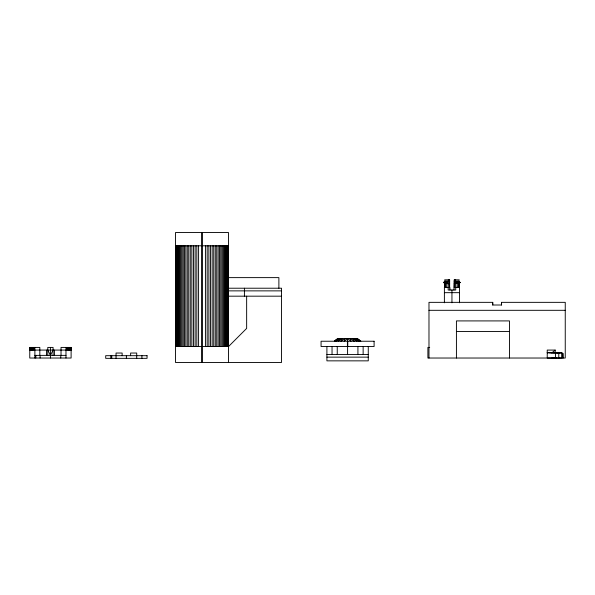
<?xml version="1.0" encoding="UTF-8"?>
<svg xmlns="http://www.w3.org/2000/svg" width="595" height="595" viewBox="0 0 595 595"><rect width="100%" height="100%" fill="white"/><g stroke="black" fill="none" stroke-linecap="round" stroke-linejoin="round"><path stroke-width="0.89" d="M457.101 287.37L457.101 283.532L455.591 281.145L457.763 282.543L459.987 282.558L459.236 281.145L454.238 281.145M458.254 287.37L458.262 283.532L458.968 282.543L458.262 281.145M458.983 287.37L458.99 283.532L459.734 282.543L459.236 281.145M459.504 302.796L459.504 287.37L455.591 287.37L455.591 279.821M34.882 347.421L34.882 358.026L35.834 355.379L35.804 358.026M40.088 358.026L40.118 355.379M50.426 358.026L50.456 355.379M60.772 358.026L60.794 355.379M65.978 358.026L65.978 347.421M444.658 287.37L444.658 283.532L444.16 282.543L444.658 281.145L449.649 281.145M446.793 287.37L446.793 283.532L446.131 282.543L446.793 281.145M47.779 350.076L50.426 355.379L53.081 350.076M445.633 281.145L444.919 282.543L445.633 283.532L445.633 287.37M444.658 281.145L443.9 282.558L444.904 281.145L443.9 282.558L444.658 283.532L449.649 283.748M446.793 283.532L448.303 281.145L446.131 282.543L444.16 282.543L444.904 283.532L444.904 287.37M457.101 283.532L457.763 282.543L457.101 281.145M459.236 287.37L459.236 283.532L459.987 282.558L458.99 281.145L459.734 282.543M454.238 283.748L455.591 283.532L456.454 282.558L457.763 282.543M458.99 283.532L459.987 282.558M334.784 341.233L337.744 338.585L357.424 338.585L360.838 341.233L357.089 338.585L360.392 341.233L356.108 338.585L359.068 341.233L354.546 338.585L356.955 341.233L352.508 338.585L354.211 341.233L350.135 338.585L351.013 341.233L347.584 338.585L344.155 341.233L345.041 338.585L340.957 341.233L342.661 338.585L338.213 341.233L340.623 338.585L336.108 341.233L339.061 338.585L334.784 341.233L338.079 338.585L334.33 341.233L337.744 338.585M555.195 350.076L547.236 350.076L547.236 358.026L561.68 358.026L561.68 352.723L547.236 352.723L552.011 352.723L555.195 350.076L555.195 352.723L561.68 352.723L562.87 353.385L563.026 358.026M552.011 352.723L552.42 352.723M552.011 358.026L556.548 358.026M549.245 352.731L560.155 353.103M551 352.731L555.47 352.723L555.47 358.026M175.488 245.802L228.517 245.802M228.517 277.62L278.884 277.62L278.884 288.218M444.658 279.821L449.649 279.821L449.649 287.772M459.236 279.821L454.238 279.821L454.238 287.772M455.591 283.532L459.236 283.532M449.136 287.772L449.954 287.772L449.954 290.025M228.517 288.218L281.539 288.218L281.539 362.452L175.488 362.452L175.488 232.548L228.517 232.548L228.517 362.452M228.517 290.873L281.539 290.873M444.391 292.673L459.504 292.673M228.517 296.176L281.539 296.176M428.98 310.307L565.25 310.307M456.424 331.519L509.446 331.519M175.488 346.55L228.517 346.55L246.65 328.41L246.65 296.176M429.694 347.421L427.894 347.421L427.894 358.026L565.25 358.026L565.25 302.349L501.451 302.349L501.451 305.004M29.75 350.076L71.11 350.076M553.119 352.723L555.254 352.723M326.908 354.494L368.268 354.494M34.874 355.379L66 355.379M326.908 357.141L368.268 357.141M561.68 352.723L558.772 352.723L558.772 358.026M446.131 282.543L447.351 282.551L448.303 283.532M556.548 352.723L558.058 353.058M443.9 282.558L444.904 283.532L444.16 282.543M562.87 353.385L562.87 358.026M509.446 358.026L509.446 320.913L456.424 320.913L456.424 358.026M501.57 302.349L501.57 305.004L492.66 305.004L492.66 302.349M492.779 305.004L492.779 302.349L428.98 302.349L428.98 358.026M455.725 287.37L455.725 290.025L448.169 290.025L448.169 287.37M454.379 279.821L453.933 290.025M451.947 290.025L451.947 302.796M449.515 279.821L449.515 287.772M448.303 279.821L448.303 287.37L444.391 287.37L444.391 302.796M368.268 346.535L368.268 360.853L326.908 360.853L326.908 346.535M363.136 346.535L363.136 354.494M357.922 346.535L357.922 354.494M347.763 341.233L347.763 346.535M347.584 338.585L347.584 341.233M347.584 346.535L347.584 354.494M347.406 341.233L347.406 346.535M337.246 346.535L337.246 354.494M332.04 346.535L332.04 354.494M244.419 288.218L244.419 296.176M228.287 245.802L228.287 346.55M228.011 245.802L228.011 346.55M227.617 245.802L227.617 346.55M227.112 245.802L227.112 346.55M226.502 245.802L226.502 346.55M225.788 245.802L225.788 346.55M224.97 245.802L224.97 346.55M224.055 245.802L224.055 346.55M223.051 245.802L223.051 346.55M221.95 245.802L221.95 346.55M220.76 245.802L220.76 346.55M219.496 245.802L219.496 346.55M218.157 245.802L218.157 346.55M216.744 245.802L216.744 346.55M215.271 245.802L215.271 346.55M213.739 245.802L213.739 346.55M212.162 245.802L212.162 346.55M210.533 245.802L210.533 346.55M208.875 245.802L208.875 346.55M207.179 245.802L207.179 346.55M205.424 245.802L205.424 346.55M202.181 232.548L202.181 362.452M201.824 232.548L201.824 362.452M198.581 245.802L198.581 346.55M196.826 245.802L196.826 346.55M195.13 245.802L195.13 346.55M193.472 245.802L193.472 346.55M191.843 245.802L191.843 346.55M190.266 245.802L190.266 346.55M188.734 245.802L188.734 346.55M187.261 245.802L187.261 346.55M185.848 245.802L185.848 346.55M184.51 245.802L184.51 346.55M183.245 245.802L183.245 346.55M182.055 245.802L182.055 346.55M180.954 245.802L180.954 346.55M179.95 245.802L179.95 346.55M179.036 245.802L179.036 346.55M178.217 245.802L178.217 346.55M177.503 245.802L177.503 346.55M176.894 245.802L176.894 346.55M176.388 245.802L176.388 346.55M176.001 245.802L176.001 346.55M175.718 245.802L175.718 346.55M141.922 355.691L141.922 358.339M136.716 358.339L136.716 353.036L130.617 353.036L130.617 355.691M126.378 355.691L126.378 358.339M122.139 355.691L122.139 353.036L116.04 353.036L116.04 358.339M111.756 355.691L111.756 358.339M110.834 355.691L110.834 358.339M71.065 347.421L71.065 350.076M70.931 347.421L70.931 350.076M70.708 347.421L70.708 350.076M70.403 347.421L70.403 350.076M70.009 347.421L70.009 350.076M69.533 347.421L69.533 350.076M68.975 347.421L68.975 350.076M68.336 347.421L68.336 350.076M67.622 347.421L67.622 350.076M66.833 347.421L66.833 350.076M61.032 355.379L61.032 347.421L71.11 347.421L71.11 358.026L29.75 358.026L29.795 347.421L39.828 347.421L39.828 355.379M54.405 350.076L54.405 355.379M53.081 355.379L53.081 347.421L47.779 347.421L47.779 355.379M50.426 347.421L50.426 355.379M46.455 350.076L46.455 355.379M34.027 347.421L34.027 350.076M33.238 347.421L33.238 350.076M32.524 347.421L32.524 350.076M31.885 347.421L31.885 350.076M31.327 347.421L31.327 350.076M30.851 347.421L30.851 350.076M30.457 347.421L30.457 350.076M30.144 347.421L30.144 350.076M29.929 347.421L29.929 350.076M374.099 341.233L321.069 341.233L321.069 346.535L374.099 346.535L374.099 341.233M147.054 355.691L105.702 355.691L105.702 358.339L147.054 358.339L147.054 355.691"/></g></svg>
